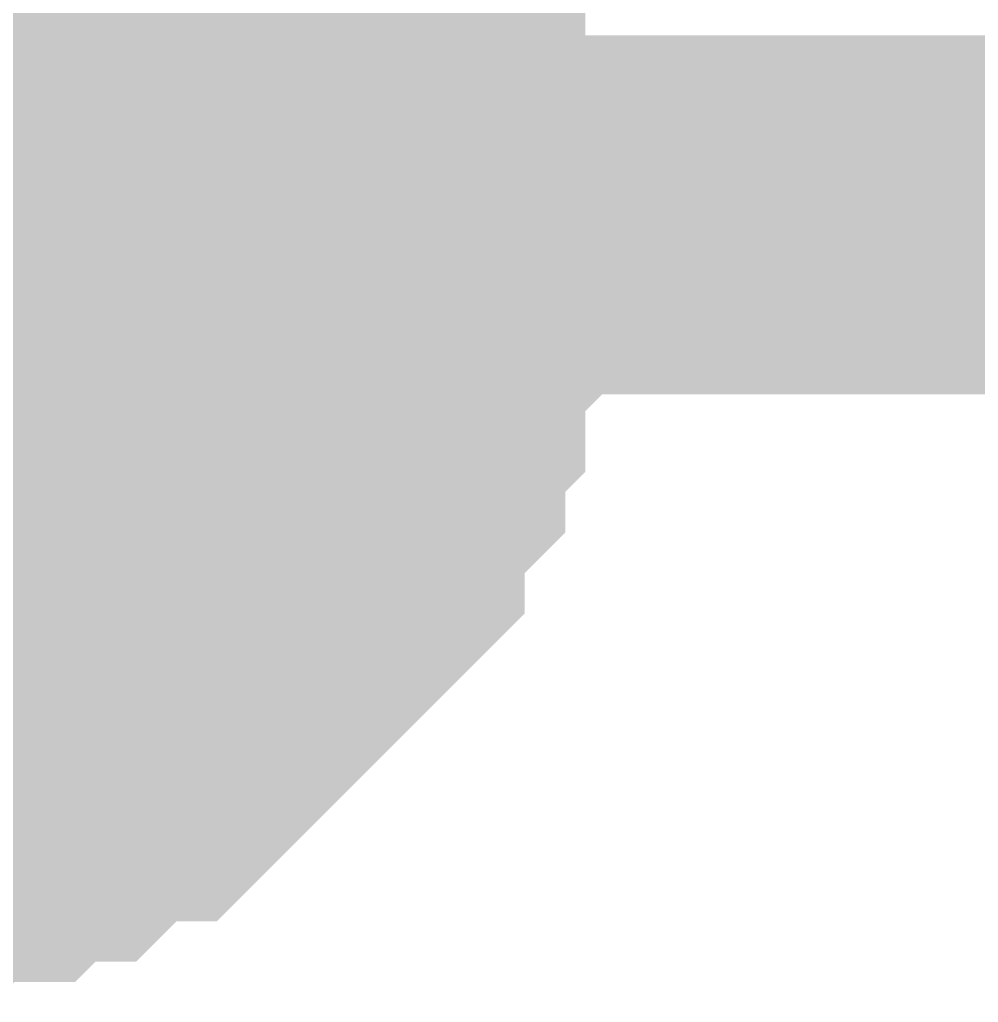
# Model space of a CAD drawing. Header units: inches. Extents: x 0 to 9.5, y -0.01 to 7.51.
# Drawn here: x 3.00731 to 3.03881, y 6.47404 to 6.50633 of the extents above; entities that cross this region are included whole.
import ezdxf

# ---------------------------------------------------------------- set-up
doc = ezdxf.new("R2010")
doc.units = ezdxf.units.IN
doc.header["$MEASUREMENT"] = 0
doc.layers.add('Sheet', color=255, linetype='Continuous')

msp = doc.modelspace()

# ---------------------------------------------------------------- linework, layer by layer
at = {"layer": 'Sheet'}
msp.add_lwpolyline([(2.99, 6.5, 0.02, 0.02, 1), (3.01, 6.5, 0.02, 0.02, 1)], format="xyseb", close=True, dxfattribs=at)
for points in [[(3.01601, 6.512562, 0.0118, 0.0118, 0), (3.016676, 6.511896, 0.0118, 0.0118, 0), (3.017342, 6.51123, 0.0118, 0.0118, 0), (3.018007, 6.509899, 0.0118, 0.0118, 0), (3.018007, 6.509233, 0.0118, 0.0118, 0), (3.018673, 6.508567, 0.0118, 0.0118, 0), (3.019339, 6.507235, 0.0118, 0.0118, 0), (3.019339, 6.50657, 0.0118, 0.0118, 0), (3.020004, 6.505904, 0.0118, 0.0118, 0), (3.020004, 6.504572, 0.0118, 0.0118, 0), (3.020004, 6.503906, 0.0118, 0.0118, 0), (3.02067, 6.502575, 0.0118, 0.0118, 0), (3.02067, 6.501909, 0.0118, 0.0118, 0), (3.02067, 6.500577, 0.0118, 0.0118, 0), (3.02067, 6.499911, 0.0118, 0.0118, 0)], [(3.01601, 6.512562, 0.0118, 0.0118, 0), (3.016676, 6.511896, 0.0118, 0.0118, 0), (3.017342, 6.51123, 0.0118, 0.0118, 0), (3.018007, 6.509899, 0.0118, 0.0118, 0), (3.018007, 6.509233, 0.0118, 0.0118, 0), (3.018673, 6.508567, 0.0118, 0.0118, 0), (3.019339, 6.507235, 0.0118, 0.0118, 0), (3.019339, 6.50657, 0.0118, 0.0118, 0), (3.020004, 6.505904, 0.0118, 0.0118, 0), (3.020004, 6.504572, 0.0118, 0.0118, 0), (3.020004, 6.503906, 0.0118, 0.0118, 0), (3.02067, 6.502575, 0.0118, 0.0118, 0), (3.02067, 6.501909, 0.0118, 0.0118, 0), (3.02067, 6.500577, 0.0118, 0.0118, 0), (3.02067, 6.499911, 0.0118, 0.0118, 0)], [(3.01601, 6.512562, 0.0118, 0.0118, 0), (3.016676, 6.511896, 0.0118, 0.0118, 0), (3.017342, 6.51123, 0.0118, 0.0118, 0), (3.018007, 6.509899, 0.0118, 0.0118, 0), (3.018007, 6.509233, 0.0118, 0.0118, 0), (3.018673, 6.508567, 0.0118, 0.0118, 0), (3.019339, 6.507235, 0.0118, 0.0118, 0), (3.019339, 6.50657, 0.0118, 0.0118, 0), (3.020004, 6.505904, 0.0118, 0.0118, 0), (3.020004, 6.504572, 0.0118, 0.0118, 0), (3.020004, 6.503906, 0.0118, 0.0118, 0), (3.02067, 6.502575, 0.0118, 0.0118, 0), (3.02067, 6.501909, 0.0118, 0.0118, 0), (3.02067, 6.500577, 0.0118, 0.0118, 0), (3.02067, 6.499911, 0.0118, 0.0118, 0)], [(3.01601, 6.512562, 0.0118, 0.0118, 0), (3.016676, 6.511896, 0.0118, 0.0118, 0), (3.017342, 6.51123, 0.0118, 0.0118, 0), (3.018007, 6.509899, 0.0118, 0.0118, 0), (3.018007, 6.509233, 0.0118, 0.0118, 0), (3.018673, 6.508567, 0.0118, 0.0118, 0), (3.019339, 6.507235, 0.0118, 0.0118, 0), (3.019339, 6.50657, 0.0118, 0.0118, 0), (3.020004, 6.505904, 0.0118, 0.0118, 0), (3.020004, 6.504572, 0.0118, 0.0118, 0), (3.020004, 6.503906, 0.0118, 0.0118, 0), (3.02067, 6.502575, 0.0118, 0.0118, 0), (3.02067, 6.501909, 0.0118, 0.0118, 0), (3.02067, 6.500577, 0.0118, 0.0118, 0), (3.02067, 6.499911, 0.0118, 0.0118, 0)], [(3.01601, 6.512562, 0.0118, 0.0118, 0), (3.016676, 6.511896, 0.0118, 0.0118, 0), (3.017342, 6.51123, 0.0118, 0.0118, 0), (3.018007, 6.509899, 0.0118, 0.0118, 0), (3.018007, 6.509233, 0.0118, 0.0118, 0), (3.018673, 6.508567, 0.0118, 0.0118, 0), (3.019339, 6.507235, 0.0118, 0.0118, 0), (3.019339, 6.50657, 0.0118, 0.0118, 0), (3.020004, 6.505904, 0.0118, 0.0118, 0), (3.020004, 6.504572, 0.0118, 0.0118, 0), (3.020004, 6.503906, 0.0118, 0.0118, 0), (3.02067, 6.502575, 0.0118, 0.0118, 0), (3.02067, 6.501909, 0.0118, 0.0118, 0), (3.02067, 6.500577, 0.0118, 0.0118, 0), (3.02067, 6.499911, 0.0118, 0.0118, 0)], [(3.01601, 6.512562, 0.0118, 0.0118, 0), (3.016676, 6.511896, 0.0118, 0.0118, 0), (3.017342, 6.51123, 0.0118, 0.0118, 0), (3.018007, 6.509899, 0.0118, 0.0118, 0), (3.018007, 6.509233, 0.0118, 0.0118, 0), (3.018673, 6.508567, 0.0118, 0.0118, 0), (3.019339, 6.507235, 0.0118, 0.0118, 0), (3.019339, 6.50657, 0.0118, 0.0118, 0), (3.020004, 6.505904, 0.0118, 0.0118, 0), (3.020004, 6.504572, 0.0118, 0.0118, 0), (3.020004, 6.503906, 0.0118, 0.0118, 0), (3.02067, 6.502575, 0.0118, 0.0118, 0), (3.02067, 6.501909, 0.0118, 0.0118, 0), (3.02067, 6.500577, 0.0118, 0.0118, 0), (3.02067, 6.499911, 0.0118, 0.0118, 0)], [(3.018673, 6.508567, 0.0039, 0.0039, 0), (3.019339, 6.507235, 0.0039, 0.0039, 0), (3.019339, 6.50657, 0.0039, 0.0039, 0), (3.020004, 6.505904, 0.0039, 0.0039, 0), (3.020004, 6.504572, 0.0039, 0.0039, 0), (3.020004, 6.503906, 0.0039, 0.0039, 0), (3.02067, 6.502575, 0.0039, 0.0039, 0), (3.02067, 6.501909, 0.0039, 0.0039, 0), (3.02067, 6.500577, 0.0039, 0.0039, 0), (3.02067, 6.499911, 0.0039, 0.0039, 0)], [(3.018673, 6.508567, 0.0039, 0.0039, 0), (3.019339, 6.507235, 0.0039, 0.0039, 0), (3.019339, 6.50657, 0.0039, 0.0039, 0), (3.020004, 6.505904, 0.0039, 0.0039, 0), (3.020004, 6.504572, 0.0039, 0.0039, 0), (3.020004, 6.503906, 0.0039, 0.0039, 0), (3.02067, 6.502575, 0.0039, 0.0039, 0), (3.02067, 6.501909, 0.0039, 0.0039, 0), (3.02067, 6.500577, 0.0039, 0.0039, 0), (3.02067, 6.499911, 0.0039, 0.0039, 0)], [(3.018673, 6.508567, 0.0039, 0.0039, 0), (3.019339, 6.507235, 0.0039, 0.0039, 0), (3.019339, 6.50657, 0.0039, 0.0039, 0), (3.020004, 6.505904, 0.0039, 0.0039, 0), (3.020004, 6.504572, 0.0039, 0.0039, 0), (3.020004, 6.503906, 0.0039, 0.0039, 0), (3.02067, 6.502575, 0.0039, 0.0039, 0), (3.02067, 6.501909, 0.0039, 0.0039, 0), (3.02067, 6.500577, 0.0039, 0.0039, 0), (3.02067, 6.499911, 0.0039, 0.0039, 0)], [(3.018673, 6.508567, 0.0039, 0.0039, 0), (3.019339, 6.507235, 0.0039, 0.0039, 0), (3.019339, 6.50657, 0.0039, 0.0039, 0), (3.020004, 6.505904, 0.0039, 0.0039, 0), (3.020004, 6.504572, 0.0039, 0.0039, 0), (3.020004, 6.503906, 0.0039, 0.0039, 0), (3.02067, 6.502575, 0.0039, 0.0039, 0), (3.02067, 6.501909, 0.0039, 0.0039, 0), (3.02067, 6.500577, 0.0039, 0.0039, 0), (3.02067, 6.499911, 0.0039, 0.0039, 0)], [(3.018673, 6.508567, 0.0039, 0.0039, 0), (3.019339, 6.507235, 0.0039, 0.0039, 0), (3.019339, 6.50657, 0.0039, 0.0039, 0), (3.020004, 6.505904, 0.0039, 0.0039, 0), (3.020004, 6.504572, 0.0039, 0.0039, 0), (3.020004, 6.503906, 0.0039, 0.0039, 0), (3.02067, 6.502575, 0.0039, 0.0039, 0), (3.02067, 6.501909, 0.0039, 0.0039, 0), (3.02067, 6.500577, 0.0039, 0.0039, 0), (3.02067, 6.499911, 0.0039, 0.0039, 0)], [(3.018673, 6.508567, 0.0039, 0.0039, 0), (3.019339, 6.507235, 0.0039, 0.0039, 0), (3.019339, 6.50657, 0.0039, 0.0039, 0), (3.020004, 6.505904, 0.0039, 0.0039, 0), (3.020004, 6.504572, 0.0039, 0.0039, 0), (3.020004, 6.503906, 0.0039, 0.0039, 0), (3.02067, 6.502575, 0.0039, 0.0039, 0), (3.02067, 6.501909, 0.0039, 0.0039, 0), (3.02067, 6.500577, 0.0039, 0.0039, 0), (3.02067, 6.499911, 0.0039, 0.0039, 0)], [(3.02067, 6.499911, 0.0118, 0.0118, 0), (3.02067, 6.49858, 0.0118, 0.0118, 0), (3.02067, 6.497914, 0.0118, 0.0118, 0), (3.02067, 6.496582, 0.0118, 0.0118, 0), (3.020004, 6.495916, 0.0118, 0.0118, 0), (3.020004, 6.494585, 0.0118, 0.0118, 0), (3.020004, 6.493919, 0.0118, 0.0118, 0), (3.019339, 6.493253, 0.0118, 0.0118, 0), (3.019339, 6.491921, 0.0118, 0.0118, 0), (3.018673, 6.491255, 0.0118, 0.0118, 0), (3.018007, 6.490589, 0.0118, 0.0118, 0), (3.018007, 6.489258, 0.0118, 0.0118, 0), (3.017342, 6.488592, 0.0118, 0.0118, 0), (3.016676, 6.487926, 0.0118, 0.0118, 0), (3.01601, 6.48726, 0.0118, 0.0118, 0), (3.015345, 6.486594, 0.0118, 0.0118, 0), (3.014679, 6.485929, 0.0118, 0.0118, 0), (3.014013, 6.485263, 0.0118, 0.0118, 0), (3.013348, 6.484597, 0.0118, 0.0118, 0), (3.012682, 6.483931, 0.0118, 0.0118, 0), (3.012017, 6.483265, 0.0118, 0.0118, 0), (3.011351, 6.482599, 0.0118, 0.0118, 0), (3.01002, 6.482599, 0.0118, 0.0118, 0), (3.009354, 6.481934, 0.0118, 0.0118, 0), (3.008688, 6.481268, 0.0118, 0.0118, 0), (3.007357, 6.481268, 0.0118, 0.0118, 0), (3.006691, 6.480602, 0.0118, 0.0118, 0), (3.006026, 6.480602, 0.0118, 0.0118, 0), (3.004695, 6.480602, 0.0118, 0.0118, 0), (3.004029, 6.479936, 0.0118, 0.0118, 0), (3.002698, 6.479936, 0.0118, 0.0118, 0), (3.002032, 6.479936, 0.0118, 0.0118, 0), (3.000701, 6.479936, 0.0118, 0.0118, 0)], [(3.000701, 6.499911, 0.0118, 0.0118, 0), (3.800799, 6.499911, 0.0118, 0.0118, 0)], [(3.02067, 6.499911, 0.0118, 0.0118, 0), (3.02067, 6.49858, 0.0118, 0.0118, 0), (3.02067, 6.497914, 0.0118, 0.0118, 0), (3.02067, 6.496582, 0.0118, 0.0118, 0), (3.020004, 6.495916, 0.0118, 0.0118, 0), (3.020004, 6.494585, 0.0118, 0.0118, 0), (3.020004, 6.493919, 0.0118, 0.0118, 0), (3.019339, 6.493253, 0.0118, 0.0118, 0), (3.019339, 6.491921, 0.0118, 0.0118, 0), (3.018673, 6.491255, 0.0118, 0.0118, 0), (3.018007, 6.490589, 0.0118, 0.0118, 0), (3.018007, 6.489258, 0.0118, 0.0118, 0), (3.017342, 6.488592, 0.0118, 0.0118, 0), (3.016676, 6.487926, 0.0118, 0.0118, 0), (3.01601, 6.48726, 0.0118, 0.0118, 0), (3.015345, 6.486594, 0.0118, 0.0118, 0), (3.014679, 6.485929, 0.0118, 0.0118, 0), (3.014013, 6.485263, 0.0118, 0.0118, 0), (3.013348, 6.484597, 0.0118, 0.0118, 0), (3.012682, 6.483931, 0.0118, 0.0118, 0), (3.012017, 6.483265, 0.0118, 0.0118, 0), (3.011351, 6.482599, 0.0118, 0.0118, 0), (3.01002, 6.482599, 0.0118, 0.0118, 0), (3.009354, 6.481934, 0.0118, 0.0118, 0), (3.008688, 6.481268, 0.0118, 0.0118, 0), (3.007357, 6.481268, 0.0118, 0.0118, 0), (3.006691, 6.480602, 0.0118, 0.0118, 0), (3.006026, 6.480602, 0.0118, 0.0118, 0), (3.004695, 6.480602, 0.0118, 0.0118, 0), (3.004029, 6.479936, 0.0118, 0.0118, 0), (3.002698, 6.479936, 0.0118, 0.0118, 0), (3.002032, 6.479936, 0.0118, 0.0118, 0), (3.000701, 6.479936, 0.0118, 0.0118, 0)], [(3.02067, 6.499911, 0.0118, 0.0118, 0), (3.02067, 6.49858, 0.0118, 0.0118, 0), (3.02067, 6.497914, 0.0118, 0.0118, 0), (3.02067, 6.496582, 0.0118, 0.0118, 0), (3.020004, 6.495916, 0.0118, 0.0118, 0), (3.020004, 6.494585, 0.0118, 0.0118, 0), (3.020004, 6.493919, 0.0118, 0.0118, 0), (3.019339, 6.493253, 0.0118, 0.0118, 0), (3.019339, 6.491921, 0.0118, 0.0118, 0), (3.018673, 6.491255, 0.0118, 0.0118, 0), (3.018007, 6.490589, 0.0118, 0.0118, 0), (3.018007, 6.489258, 0.0118, 0.0118, 0), (3.017342, 6.488592, 0.0118, 0.0118, 0), (3.016676, 6.487926, 0.0118, 0.0118, 0), (3.01601, 6.48726, 0.0118, 0.0118, 0), (3.015345, 6.486594, 0.0118, 0.0118, 0), (3.014679, 6.485929, 0.0118, 0.0118, 0), (3.014013, 6.485263, 0.0118, 0.0118, 0), (3.013348, 6.484597, 0.0118, 0.0118, 0), (3.012682, 6.483931, 0.0118, 0.0118, 0), (3.012017, 6.483265, 0.0118, 0.0118, 0), (3.011351, 6.482599, 0.0118, 0.0118, 0), (3.01002, 6.482599, 0.0118, 0.0118, 0), (3.009354, 6.481934, 0.0118, 0.0118, 0), (3.008688, 6.481268, 0.0118, 0.0118, 0), (3.007357, 6.481268, 0.0118, 0.0118, 0), (3.006691, 6.480602, 0.0118, 0.0118, 0), (3.006026, 6.480602, 0.0118, 0.0118, 0), (3.004695, 6.480602, 0.0118, 0.0118, 0), (3.004029, 6.479936, 0.0118, 0.0118, 0), (3.002698, 6.479936, 0.0118, 0.0118, 0), (3.002032, 6.479936, 0.0118, 0.0118, 0), (3.000701, 6.479936, 0.0118, 0.0118, 0)], [(3.02067, 6.499911, 0.0118, 0.0118, 0), (3.02067, 6.49858, 0.0118, 0.0118, 0), (3.02067, 6.497914, 0.0118, 0.0118, 0), (3.02067, 6.496582, 0.0118, 0.0118, 0), (3.020004, 6.495916, 0.0118, 0.0118, 0), (3.020004, 6.494585, 0.0118, 0.0118, 0), (3.020004, 6.493919, 0.0118, 0.0118, 0), (3.019339, 6.493253, 0.0118, 0.0118, 0), (3.019339, 6.491921, 0.0118, 0.0118, 0), (3.018673, 6.491255, 0.0118, 0.0118, 0), (3.018007, 6.490589, 0.0118, 0.0118, 0), (3.018007, 6.489258, 0.0118, 0.0118, 0), (3.017342, 6.488592, 0.0118, 0.0118, 0), (3.016676, 6.487926, 0.0118, 0.0118, 0), (3.01601, 6.48726, 0.0118, 0.0118, 0), (3.015345, 6.486594, 0.0118, 0.0118, 0), (3.014679, 6.485929, 0.0118, 0.0118, 0), (3.014013, 6.485263, 0.0118, 0.0118, 0), (3.013348, 6.484597, 0.0118, 0.0118, 0), (3.012682, 6.483931, 0.0118, 0.0118, 0), (3.012017, 6.483265, 0.0118, 0.0118, 0), (3.011351, 6.482599, 0.0118, 0.0118, 0), (3.01002, 6.482599, 0.0118, 0.0118, 0), (3.009354, 6.481934, 0.0118, 0.0118, 0), (3.008688, 6.481268, 0.0118, 0.0118, 0), (3.007357, 6.481268, 0.0118, 0.0118, 0), (3.006691, 6.480602, 0.0118, 0.0118, 0), (3.006026, 6.480602, 0.0118, 0.0118, 0), (3.004695, 6.480602, 0.0118, 0.0118, 0), (3.004029, 6.479936, 0.0118, 0.0118, 0), (3.002698, 6.479936, 0.0118, 0.0118, 0), (3.002032, 6.479936, 0.0118, 0.0118, 0), (3.000701, 6.479936, 0.0118, 0.0118, 0)], [(3.02067, 6.499911, 0.0118, 0.0118, 0), (3.02067, 6.49858, 0.0118, 0.0118, 0), (3.02067, 6.497914, 0.0118, 0.0118, 0), (3.02067, 6.496582, 0.0118, 0.0118, 0), (3.020004, 6.495916, 0.0118, 0.0118, 0), (3.020004, 6.494585, 0.0118, 0.0118, 0), (3.020004, 6.493919, 0.0118, 0.0118, 0), (3.019339, 6.493253, 0.0118, 0.0118, 0), (3.019339, 6.491921, 0.0118, 0.0118, 0), (3.018673, 6.491255, 0.0118, 0.0118, 0), (3.018007, 6.490589, 0.0118, 0.0118, 0), (3.018007, 6.489258, 0.0118, 0.0118, 0), (3.017342, 6.488592, 0.0118, 0.0118, 0), (3.016676, 6.487926, 0.0118, 0.0118, 0), (3.01601, 6.48726, 0.0118, 0.0118, 0), (3.015345, 6.486594, 0.0118, 0.0118, 0), (3.014679, 6.485929, 0.0118, 0.0118, 0), (3.014013, 6.485263, 0.0118, 0.0118, 0), (3.013348, 6.484597, 0.0118, 0.0118, 0), (3.012682, 6.483931, 0.0118, 0.0118, 0), (3.012017, 6.483265, 0.0118, 0.0118, 0), (3.011351, 6.482599, 0.0118, 0.0118, 0), (3.01002, 6.482599, 0.0118, 0.0118, 0), (3.009354, 6.481934, 0.0118, 0.0118, 0), (3.008688, 6.481268, 0.0118, 0.0118, 0), (3.007357, 6.481268, 0.0118, 0.0118, 0), (3.006691, 6.480602, 0.0118, 0.0118, 0), (3.006026, 6.480602, 0.0118, 0.0118, 0), (3.004695, 6.480602, 0.0118, 0.0118, 0), (3.004029, 6.479936, 0.0118, 0.0118, 0), (3.002698, 6.479936, 0.0118, 0.0118, 0), (3.002032, 6.479936, 0.0118, 0.0118, 0), (3.000701, 6.479936, 0.0118, 0.0118, 0)], [(3.02067, 6.499911, 0.0118, 0.0118, 0), (3.02067, 6.49858, 0.0118, 0.0118, 0), (3.02067, 6.497914, 0.0118, 0.0118, 0), (3.02067, 6.496582, 0.0118, 0.0118, 0), (3.020004, 6.495916, 0.0118, 0.0118, 0), (3.020004, 6.494585, 0.0118, 0.0118, 0), (3.020004, 6.493919, 0.0118, 0.0118, 0), (3.019339, 6.493253, 0.0118, 0.0118, 0), (3.019339, 6.491921, 0.0118, 0.0118, 0), (3.018673, 6.491255, 0.0118, 0.0118, 0), (3.018007, 6.490589, 0.0118, 0.0118, 0), (3.018007, 6.489258, 0.0118, 0.0118, 0), (3.017342, 6.488592, 0.0118, 0.0118, 0), (3.016676, 6.487926, 0.0118, 0.0118, 0), (3.01601, 6.48726, 0.0118, 0.0118, 0), (3.015345, 6.486594, 0.0118, 0.0118, 0), (3.014679, 6.485929, 0.0118, 0.0118, 0), (3.014013, 6.485263, 0.0118, 0.0118, 0), (3.013348, 6.484597, 0.0118, 0.0118, 0), (3.012682, 6.483931, 0.0118, 0.0118, 0), (3.012017, 6.483265, 0.0118, 0.0118, 0), (3.011351, 6.482599, 0.0118, 0.0118, 0), (3.01002, 6.482599, 0.0118, 0.0118, 0), (3.009354, 6.481934, 0.0118, 0.0118, 0), (3.008688, 6.481268, 0.0118, 0.0118, 0), (3.007357, 6.481268, 0.0118, 0.0118, 0), (3.006691, 6.480602, 0.0118, 0.0118, 0), (3.006026, 6.480602, 0.0118, 0.0118, 0), (3.004695, 6.480602, 0.0118, 0.0118, 0), (3.004029, 6.479936, 0.0118, 0.0118, 0), (3.002698, 6.479936, 0.0118, 0.0118, 0), (3.002032, 6.479936, 0.0118, 0.0118, 0), (3.000701, 6.479936, 0.0118, 0.0118, 0)], [(3.02067, 6.499911, 0.0118, 0.0118, 0), (3.02067, 6.499911, 0.0118, 0.0118, 0), (3.02067, 6.499911, 0.0118, 0.0118, 0), (3.02067, 6.499911, 0.0118, 0.0118, 0), (3.02067, 6.499911, 0.0118, 0.0118, 0), (3.02067, 6.499911, 0.0118, 0.0118, 0), (3.02067, 6.499911, 0.0118, 0.0118, 0), (3.02067, 6.499911, 0.0118, 0.0118, 0), (3.02067, 6.499911, 0.0118, 0.0118, 0), (3.02067, 6.499911, 0.0118, 0.0118, 0), (3.02067, 6.499911, 0.0118, 0.0118, 0), (3.02067, 6.499911, 0.0118, 0.0118, 0), (3.02067, 6.499911, 0.0118, 0.0118, 0), (3.02067, 6.499911, 0.0118, 0.0118, 0), (3.02067, 6.499911, 0.0118, 0.0118, 0), (3.02067, 6.499911, 0.0118, 0.0118, 0), (3.02067, 6.499911, 0.0118, 0.0118, 0), (3.02067, 6.499911, 0.0118, 0.0118, 0), (3.02067, 6.499911, 0.0118, 0.0118, 0), (3.02067, 6.499911, 0.0118, 0.0118, 0), (3.02067, 6.499911, 0.0118, 0.0118, 0), (3.02067, 6.499911, 0.0118, 0.0118, 0), (3.02067, 6.499911, 0.0118, 0.0118, 0), (3.02067, 6.499911, 0.0118, 0.0118, 0), (3.02067, 6.499911, 0.0118, 0.0118, 0), (3.02067, 6.499911, 0.0118, 0.0118, 0), (3.02067, 6.499911, 0.0118, 0.0118, 0), (3.02067, 6.499911, 0.0118, 0.0118, 0), (3.02067, 6.499911, 0.0118, 0.0118, 0), (3.02067, 6.499911, 0.0118, 0.0118, 0), (3.02067, 6.499911, 0.0118, 0.0118, 0), (3.02067, 6.499911, 0.0118, 0.0118, 0), (3.02067, 6.499911, 0.0118, 0.0118, 0)], [(3.02067, 6.499911, 0.0118, 0.0118, 0), (3.02067, 6.499911, 0.0118, 0.0118, 0)], [(3.02067, 6.499911, 0.0118, 0.0118, 0), (3.02067, 6.499911, 0.0118, 0.0118, 0), (3.02067, 6.499911, 0.0118, 0.0118, 0), (3.02067, 6.499911, 0.0118, 0.0118, 0), (3.02067, 6.499911, 0.0118, 0.0118, 0), (3.02067, 6.499911, 0.0118, 0.0118, 0), (3.02067, 6.499911, 0.0118, 0.0118, 0), (3.02067, 6.499911, 0.0118, 0.0118, 0), (3.02067, 6.499911, 0.0118, 0.0118, 0), (3.02067, 6.499911, 0.0118, 0.0118, 0), (3.02067, 6.499911, 0.0118, 0.0118, 0), (3.02067, 6.499911, 0.0118, 0.0118, 0), (3.02067, 6.499911, 0.0118, 0.0118, 0), (3.02067, 6.499911, 0.0118, 0.0118, 0), (3.02067, 6.499911, 0.0118, 0.0118, 0), (3.02067, 6.499911, 0.0118, 0.0118, 0), (3.02067, 6.499911, 0.0118, 0.0118, 0), (3.02067, 6.499911, 0.0118, 0.0118, 0), (3.02067, 6.499911, 0.0118, 0.0118, 0), (3.02067, 6.499911, 0.0118, 0.0118, 0), (3.02067, 6.499911, 0.0118, 0.0118, 0), (3.02067, 6.499911, 0.0118, 0.0118, 0), (3.02067, 6.499911, 0.0118, 0.0118, 0), (3.02067, 6.499911, 0.0118, 0.0118, 0), (3.02067, 6.499911, 0.0118, 0.0118, 0), (3.02067, 6.499911, 0.0118, 0.0118, 0), (3.02067, 6.499911, 0.0118, 0.0118, 0), (3.02067, 6.499911, 0.0118, 0.0118, 0), (3.02067, 6.499911, 0.0118, 0.0118, 0), (3.02067, 6.499911, 0.0118, 0.0118, 0), (3.02067, 6.499911, 0.0118, 0.0118, 0), (3.02067, 6.499911, 0.0118, 0.0118, 0), (3.02067, 6.499911, 0.0118, 0.0118, 0)], [(3.02067, 6.499911, 0.0118, 0.0118, 0), (3.02067, 6.499911, 0.0118, 0.0118, 0)], [(3.02067, 6.499911, 0.0118, 0.0118, 0), (3.02067, 6.499911, 0.0118, 0.0118, 0), (3.02067, 6.499911, 0.0118, 0.0118, 0), (3.02067, 6.499911, 0.0118, 0.0118, 0), (3.02067, 6.499911, 0.0118, 0.0118, 0), (3.02067, 6.499911, 0.0118, 0.0118, 0), (3.02067, 6.499911, 0.0118, 0.0118, 0), (3.02067, 6.499911, 0.0118, 0.0118, 0), (3.02067, 6.499911, 0.0118, 0.0118, 0), (3.02067, 6.499911, 0.0118, 0.0118, 0), (3.02067, 6.499911, 0.0118, 0.0118, 0), (3.02067, 6.499911, 0.0118, 0.0118, 0), (3.02067, 6.499911, 0.0118, 0.0118, 0), (3.02067, 6.499911, 0.0118, 0.0118, 0), (3.02067, 6.499911, 0.0118, 0.0118, 0), (3.02067, 6.499911, 0.0118, 0.0118, 0), (3.02067, 6.499911, 0.0118, 0.0118, 0), (3.02067, 6.499911, 0.0118, 0.0118, 0), (3.02067, 6.499911, 0.0118, 0.0118, 0), (3.02067, 6.499911, 0.0118, 0.0118, 0), (3.02067, 6.499911, 0.0118, 0.0118, 0), (3.02067, 6.499911, 0.0118, 0.0118, 0), (3.02067, 6.499911, 0.0118, 0.0118, 0), (3.02067, 6.499911, 0.0118, 0.0118, 0), (3.02067, 6.499911, 0.0118, 0.0118, 0), (3.02067, 6.499911, 0.0118, 0.0118, 0), (3.02067, 6.499911, 0.0118, 0.0118, 0), (3.02067, 6.499911, 0.0118, 0.0118, 0), (3.02067, 6.499911, 0.0118, 0.0118, 0), (3.02067, 6.499911, 0.0118, 0.0118, 0), (3.02067, 6.499911, 0.0118, 0.0118, 0), (3.02067, 6.499911, 0.0118, 0.0118, 0), (3.02067, 6.499911, 0.0118, 0.0118, 0)], [(3.02067, 6.499911, 0.0118, 0.0118, 0), (3.02067, 6.499911, 0.0118, 0.0118, 0)], [(3.02067, 6.499911, 0.0118, 0.0118, 0), (3.02067, 6.499911, 0.0118, 0.0118, 0), (3.02067, 6.499911, 0.0118, 0.0118, 0), (3.02067, 6.499911, 0.0118, 0.0118, 0), (3.02067, 6.499911, 0.0118, 0.0118, 0), (3.02067, 6.499911, 0.0118, 0.0118, 0), (3.02067, 6.499911, 0.0118, 0.0118, 0), (3.02067, 6.499911, 0.0118, 0.0118, 0), (3.02067, 6.499911, 0.0118, 0.0118, 0), (3.02067, 6.499911, 0.0118, 0.0118, 0), (3.02067, 6.499911, 0.0118, 0.0118, 0), (3.02067, 6.499911, 0.0118, 0.0118, 0), (3.02067, 6.499911, 0.0118, 0.0118, 0), (3.02067, 6.499911, 0.0118, 0.0118, 0), (3.02067, 6.499911, 0.0118, 0.0118, 0), (3.02067, 6.499911, 0.0118, 0.0118, 0), (3.02067, 6.499911, 0.0118, 0.0118, 0), (3.02067, 6.499911, 0.0118, 0.0118, 0), (3.02067, 6.499911, 0.0118, 0.0118, 0), (3.02067, 6.499911, 0.0118, 0.0118, 0), (3.02067, 6.499911, 0.0118, 0.0118, 0), (3.02067, 6.499911, 0.0118, 0.0118, 0), (3.02067, 6.499911, 0.0118, 0.0118, 0), (3.02067, 6.499911, 0.0118, 0.0118, 0), (3.02067, 6.499911, 0.0118, 0.0118, 0), (3.02067, 6.499911, 0.0118, 0.0118, 0), (3.02067, 6.499911, 0.0118, 0.0118, 0), (3.02067, 6.499911, 0.0118, 0.0118, 0), (3.02067, 6.499911, 0.0118, 0.0118, 0), (3.02067, 6.499911, 0.0118, 0.0118, 0), (3.02067, 6.499911, 0.0118, 0.0118, 0), (3.02067, 6.499911, 0.0118, 0.0118, 0), (3.02067, 6.499911, 0.0118, 0.0118, 0)], [(3.02067, 6.499911, 0.0118, 0.0118, 0), (3.02067, 6.499911, 0.0118, 0.0118, 0)], [(3.02067, 6.499911, 0.0118, 0.0118, 0), (3.02067, 6.499911, 0.0118, 0.0118, 0), (3.02067, 6.499911, 0.0118, 0.0118, 0), (3.02067, 6.499911, 0.0118, 0.0118, 0), (3.02067, 6.499911, 0.0118, 0.0118, 0), (3.02067, 6.499911, 0.0118, 0.0118, 0), (3.02067, 6.499911, 0.0118, 0.0118, 0), (3.02067, 6.499911, 0.0118, 0.0118, 0), (3.02067, 6.499911, 0.0118, 0.0118, 0), (3.02067, 6.499911, 0.0118, 0.0118, 0), (3.02067, 6.499911, 0.0118, 0.0118, 0), (3.02067, 6.499911, 0.0118, 0.0118, 0), (3.02067, 6.499911, 0.0118, 0.0118, 0), (3.02067, 6.499911, 0.0118, 0.0118, 0), (3.02067, 6.499911, 0.0118, 0.0118, 0), (3.02067, 6.499911, 0.0118, 0.0118, 0), (3.02067, 6.499911, 0.0118, 0.0118, 0), (3.02067, 6.499911, 0.0118, 0.0118, 0), (3.02067, 6.499911, 0.0118, 0.0118, 0), (3.02067, 6.499911, 0.0118, 0.0118, 0), (3.02067, 6.499911, 0.0118, 0.0118, 0), (3.02067, 6.499911, 0.0118, 0.0118, 0), (3.02067, 6.499911, 0.0118, 0.0118, 0), (3.02067, 6.499911, 0.0118, 0.0118, 0), (3.02067, 6.499911, 0.0118, 0.0118, 0), (3.02067, 6.499911, 0.0118, 0.0118, 0), (3.02067, 6.499911, 0.0118, 0.0118, 0), (3.02067, 6.499911, 0.0118, 0.0118, 0), (3.02067, 6.499911, 0.0118, 0.0118, 0), (3.02067, 6.499911, 0.0118, 0.0118, 0), (3.02067, 6.499911, 0.0118, 0.0118, 0), (3.02067, 6.499911, 0.0118, 0.0118, 0), (3.02067, 6.499911, 0.0118, 0.0118, 0)], [(3.02067, 6.499911, 0.0118, 0.0118, 0), (3.02067, 6.499911, 0.0118, 0.0118, 0)], [(3.02067, 6.499911, 0.0118, 0.0118, 0), (3.02067, 6.499911, 0.0118, 0.0118, 0), (3.02067, 6.499911, 0.0118, 0.0118, 0), (3.02067, 6.499911, 0.0118, 0.0118, 0), (3.02067, 6.499911, 0.0118, 0.0118, 0), (3.02067, 6.499911, 0.0118, 0.0118, 0), (3.02067, 6.499911, 0.0118, 0.0118, 0), (3.02067, 6.499911, 0.0118, 0.0118, 0), (3.02067, 6.499911, 0.0118, 0.0118, 0), (3.02067, 6.499911, 0.0118, 0.0118, 0), (3.02067, 6.499911, 0.0118, 0.0118, 0), (3.02067, 6.499911, 0.0118, 0.0118, 0), (3.02067, 6.499911, 0.0118, 0.0118, 0), (3.02067, 6.499911, 0.0118, 0.0118, 0), (3.02067, 6.499911, 0.0118, 0.0118, 0), (3.02067, 6.499911, 0.0118, 0.0118, 0), (3.02067, 6.499911, 0.0118, 0.0118, 0), (3.02067, 6.499911, 0.0118, 0.0118, 0), (3.02067, 6.499911, 0.0118, 0.0118, 0), (3.02067, 6.499911, 0.0118, 0.0118, 0), (3.02067, 6.499911, 0.0118, 0.0118, 0), (3.02067, 6.499911, 0.0118, 0.0118, 0), (3.02067, 6.499911, 0.0118, 0.0118, 0), (3.02067, 6.499911, 0.0118, 0.0118, 0), (3.02067, 6.499911, 0.0118, 0.0118, 0), (3.02067, 6.499911, 0.0118, 0.0118, 0), (3.02067, 6.499911, 0.0118, 0.0118, 0), (3.02067, 6.499911, 0.0118, 0.0118, 0), (3.02067, 6.499911, 0.0118, 0.0118, 0), (3.02067, 6.499911, 0.0118, 0.0118, 0), (3.02067, 6.499911, 0.0118, 0.0118, 0), (3.02067, 6.499911, 0.0118, 0.0118, 0), (3.02067, 6.499911, 0.0118, 0.0118, 0)], [(3.02067, 6.499911, 0.0118, 0.0118, 0), (3.02067, 6.499911, 0.0118, 0.0118, 0)], [(3.02067, 6.499911, 0.0039, 0.0039, 0), (3.02067, 6.49858, 0.0039, 0.0039, 0), (3.02067, 6.497914, 0.0039, 0.0039, 0), (3.02067, 6.496582, 0.0039, 0.0039, 0), (3.020004, 6.495916, 0.0039, 0.0039, 0), (3.020004, 6.494585, 0.0039, 0.0039, 0), (3.020004, 6.493919, 0.0039, 0.0039, 0), (3.019339, 6.493253, 0.0039, 0.0039, 0), (3.019339, 6.491921, 0.0039, 0.0039, 0), (3.018673, 6.491255, 0.0039, 0.0039, 0), (3.018007, 6.490589, 0.0039, 0.0039, 0), (3.018007, 6.489258, 0.0039, 0.0039, 0), (3.017342, 6.488592, 0.0039, 0.0039, 0), (3.016676, 6.487926, 0.0039, 0.0039, 0), (3.01601, 6.48726, 0.0039, 0.0039, 0), (3.015345, 6.486594, 0.0039, 0.0039, 0), (3.014679, 6.485929, 0.0039, 0.0039, 0), (3.014013, 6.485263, 0.0039, 0.0039, 0), (3.013348, 6.484597, 0.0039, 0.0039, 0), (3.012682, 6.483931, 0.0039, 0.0039, 0), (3.012017, 6.483265, 0.0039, 0.0039, 0), (3.011351, 6.482599, 0.0039, 0.0039, 0), (3.01002, 6.482599, 0.0039, 0.0039, 0), (3.009354, 6.481934, 0.0039, 0.0039, 0), (3.008688, 6.481268, 0.0039, 0.0039, 0), (3.007357, 6.481268, 0.0039, 0.0039, 0), (3.006691, 6.480602, 0.0039, 0.0039, 0), (3.006026, 6.480602, 0.0039, 0.0039, 0), (3.004695, 6.480602, 0.0039, 0.0039, 0)], [(3.02067, 6.499911, 0.0039, 0.0039, 0), (3.02067, 6.49858, 0.0039, 0.0039, 0), (3.02067, 6.497914, 0.0039, 0.0039, 0), (3.02067, 6.496582, 0.0039, 0.0039, 0), (3.020004, 6.495916, 0.0039, 0.0039, 0), (3.020004, 6.494585, 0.0039, 0.0039, 0), (3.020004, 6.493919, 0.0039, 0.0039, 0), (3.019339, 6.493253, 0.0039, 0.0039, 0), (3.019339, 6.491921, 0.0039, 0.0039, 0), (3.018673, 6.491255, 0.0039, 0.0039, 0), (3.018007, 6.490589, 0.0039, 0.0039, 0), (3.018007, 6.489258, 0.0039, 0.0039, 0), (3.017342, 6.488592, 0.0039, 0.0039, 0), (3.016676, 6.487926, 0.0039, 0.0039, 0), (3.01601, 6.48726, 0.0039, 0.0039, 0), (3.015345, 6.486594, 0.0039, 0.0039, 0), (3.014679, 6.485929, 0.0039, 0.0039, 0), (3.014013, 6.485263, 0.0039, 0.0039, 0), (3.013348, 6.484597, 0.0039, 0.0039, 0), (3.012682, 6.483931, 0.0039, 0.0039, 0), (3.012017, 6.483265, 0.0039, 0.0039, 0), (3.011351, 6.482599, 0.0039, 0.0039, 0), (3.01002, 6.482599, 0.0039, 0.0039, 0), (3.009354, 6.481934, 0.0039, 0.0039, 0), (3.008688, 6.481268, 0.0039, 0.0039, 0), (3.007357, 6.481268, 0.0039, 0.0039, 0), (3.006691, 6.480602, 0.0039, 0.0039, 0), (3.006026, 6.480602, 0.0039, 0.0039, 0), (3.004695, 6.480602, 0.0039, 0.0039, 0)], [(3.02067, 6.499911, 0.0039, 0.0039, 0), (3.02067, 6.49858, 0.0039, 0.0039, 0), (3.02067, 6.497914, 0.0039, 0.0039, 0), (3.02067, 6.496582, 0.0039, 0.0039, 0), (3.020004, 6.495916, 0.0039, 0.0039, 0), (3.020004, 6.494585, 0.0039, 0.0039, 0), (3.020004, 6.493919, 0.0039, 0.0039, 0), (3.019339, 6.493253, 0.0039, 0.0039, 0), (3.019339, 6.491921, 0.0039, 0.0039, 0), (3.018673, 6.491255, 0.0039, 0.0039, 0), (3.018007, 6.490589, 0.0039, 0.0039, 0), (3.018007, 6.489258, 0.0039, 0.0039, 0), (3.017342, 6.488592, 0.0039, 0.0039, 0), (3.016676, 6.487926, 0.0039, 0.0039, 0), (3.01601, 6.48726, 0.0039, 0.0039, 0), (3.015345, 6.486594, 0.0039, 0.0039, 0), (3.014679, 6.485929, 0.0039, 0.0039, 0), (3.014013, 6.485263, 0.0039, 0.0039, 0), (3.013348, 6.484597, 0.0039, 0.0039, 0), (3.012682, 6.483931, 0.0039, 0.0039, 0), (3.012017, 6.483265, 0.0039, 0.0039, 0), (3.011351, 6.482599, 0.0039, 0.0039, 0), (3.01002, 6.482599, 0.0039, 0.0039, 0), (3.009354, 6.481934, 0.0039, 0.0039, 0), (3.008688, 6.481268, 0.0039, 0.0039, 0), (3.007357, 6.481268, 0.0039, 0.0039, 0), (3.006691, 6.480602, 0.0039, 0.0039, 0), (3.006026, 6.480602, 0.0039, 0.0039, 0), (3.004695, 6.480602, 0.0039, 0.0039, 0)], [(3.02067, 6.499911, 0.0039, 0.0039, 0), (3.02067, 6.49858, 0.0039, 0.0039, 0), (3.02067, 6.497914, 0.0039, 0.0039, 0), (3.02067, 6.496582, 0.0039, 0.0039, 0), (3.020004, 6.495916, 0.0039, 0.0039, 0), (3.020004, 6.494585, 0.0039, 0.0039, 0), (3.020004, 6.493919, 0.0039, 0.0039, 0), (3.019339, 6.493253, 0.0039, 0.0039, 0), (3.019339, 6.491921, 0.0039, 0.0039, 0), (3.018673, 6.491255, 0.0039, 0.0039, 0), (3.018007, 6.490589, 0.0039, 0.0039, 0), (3.018007, 6.489258, 0.0039, 0.0039, 0), (3.017342, 6.488592, 0.0039, 0.0039, 0), (3.016676, 6.487926, 0.0039, 0.0039, 0), (3.01601, 6.48726, 0.0039, 0.0039, 0), (3.015345, 6.486594, 0.0039, 0.0039, 0), (3.014679, 6.485929, 0.0039, 0.0039, 0), (3.014013, 6.485263, 0.0039, 0.0039, 0), (3.013348, 6.484597, 0.0039, 0.0039, 0), (3.012682, 6.483931, 0.0039, 0.0039, 0), (3.012017, 6.483265, 0.0039, 0.0039, 0), (3.011351, 6.482599, 0.0039, 0.0039, 0), (3.01002, 6.482599, 0.0039, 0.0039, 0), (3.009354, 6.481934, 0.0039, 0.0039, 0), (3.008688, 6.481268, 0.0039, 0.0039, 0), (3.007357, 6.481268, 0.0039, 0.0039, 0), (3.006691, 6.480602, 0.0039, 0.0039, 0), (3.006026, 6.480602, 0.0039, 0.0039, 0), (3.004695, 6.480602, 0.0039, 0.0039, 0)], [(3.02067, 6.499911, 0.0039, 0.0039, 0), (3.02067, 6.49858, 0.0039, 0.0039, 0), (3.02067, 6.497914, 0.0039, 0.0039, 0), (3.02067, 6.496582, 0.0039, 0.0039, 0), (3.020004, 6.495916, 0.0039, 0.0039, 0), (3.020004, 6.494585, 0.0039, 0.0039, 0), (3.020004, 6.493919, 0.0039, 0.0039, 0), (3.019339, 6.493253, 0.0039, 0.0039, 0), (3.019339, 6.491921, 0.0039, 0.0039, 0), (3.018673, 6.491255, 0.0039, 0.0039, 0), (3.018007, 6.490589, 0.0039, 0.0039, 0), (3.018007, 6.489258, 0.0039, 0.0039, 0), (3.017342, 6.488592, 0.0039, 0.0039, 0), (3.016676, 6.487926, 0.0039, 0.0039, 0), (3.01601, 6.48726, 0.0039, 0.0039, 0), (3.015345, 6.486594, 0.0039, 0.0039, 0), (3.014679, 6.485929, 0.0039, 0.0039, 0), (3.014013, 6.485263, 0.0039, 0.0039, 0), (3.013348, 6.484597, 0.0039, 0.0039, 0), (3.012682, 6.483931, 0.0039, 0.0039, 0), (3.012017, 6.483265, 0.0039, 0.0039, 0), (3.011351, 6.482599, 0.0039, 0.0039, 0), (3.01002, 6.482599, 0.0039, 0.0039, 0), (3.009354, 6.481934, 0.0039, 0.0039, 0), (3.008688, 6.481268, 0.0039, 0.0039, 0), (3.007357, 6.481268, 0.0039, 0.0039, 0), (3.006691, 6.480602, 0.0039, 0.0039, 0), (3.006026, 6.480602, 0.0039, 0.0039, 0), (3.004695, 6.480602, 0.0039, 0.0039, 0)], [(3.02067, 6.499911, 0.0039, 0.0039, 0), (3.02067, 6.49858, 0.0039, 0.0039, 0), (3.02067, 6.497914, 0.0039, 0.0039, 0), (3.02067, 6.496582, 0.0039, 0.0039, 0), (3.020004, 6.495916, 0.0039, 0.0039, 0), (3.020004, 6.494585, 0.0039, 0.0039, 0), (3.020004, 6.493919, 0.0039, 0.0039, 0), (3.019339, 6.493253, 0.0039, 0.0039, 0), (3.019339, 6.491921, 0.0039, 0.0039, 0), (3.018673, 6.491255, 0.0039, 0.0039, 0), (3.018007, 6.490589, 0.0039, 0.0039, 0), (3.018007, 6.489258, 0.0039, 0.0039, 0), (3.017342, 6.488592, 0.0039, 0.0039, 0), (3.016676, 6.487926, 0.0039, 0.0039, 0), (3.01601, 6.48726, 0.0039, 0.0039, 0), (3.015345, 6.486594, 0.0039, 0.0039, 0), (3.014679, 6.485929, 0.0039, 0.0039, 0), (3.014013, 6.485263, 0.0039, 0.0039, 0), (3.013348, 6.484597, 0.0039, 0.0039, 0), (3.012682, 6.483931, 0.0039, 0.0039, 0), (3.012017, 6.483265, 0.0039, 0.0039, 0), (3.011351, 6.482599, 0.0039, 0.0039, 0), (3.01002, 6.482599, 0.0039, 0.0039, 0), (3.009354, 6.481934, 0.0039, 0.0039, 0), (3.008688, 6.481268, 0.0039, 0.0039, 0), (3.007357, 6.481268, 0.0039, 0.0039, 0), (3.006691, 6.480602, 0.0039, 0.0039, 0), (3.006026, 6.480602, 0.0039, 0.0039, 0), (3.004695, 6.480602, 0.0039, 0.0039, 0)], [(3.02067, 6.499911, 0.0039, 0.0039, 0), (3.02067, 6.499911, 0.0039, 0.0039, 0), (3.02067, 6.499911, 0.0039, 0.0039, 0), (3.02067, 6.499911, 0.0039, 0.0039, 0), (3.02067, 6.499911, 0.0039, 0.0039, 0), (3.02067, 6.499911, 0.0039, 0.0039, 0), (3.02067, 6.499911, 0.0039, 0.0039, 0), (3.02067, 6.499911, 0.0039, 0.0039, 0), (3.02067, 6.499911, 0.0039, 0.0039, 0), (3.02067, 6.499911, 0.0039, 0.0039, 0), (3.02067, 6.499911, 0.0039, 0.0039, 0), (3.02067, 6.499911, 0.0039, 0.0039, 0), (3.02067, 6.499911, 0.0039, 0.0039, 0), (3.02067, 6.499911, 0.0039, 0.0039, 0), (3.02067, 6.499911, 0.0039, 0.0039, 0), (3.02067, 6.499911, 0.0039, 0.0039, 0), (3.02067, 6.499911, 0.0039, 0.0039, 0), (3.02067, 6.499911, 0.0039, 0.0039, 0), (3.02067, 6.499911, 0.0039, 0.0039, 0), (3.02067, 6.499911, 0.0039, 0.0039, 0), (3.02067, 6.499911, 0.0039, 0.0039, 0), (3.02067, 6.499911, 0.0039, 0.0039, 0), (3.02067, 6.499911, 0.0039, 0.0039, 0), (3.02067, 6.499911, 0.0039, 0.0039, 0), (3.02067, 6.499911, 0.0039, 0.0039, 0), (3.02067, 6.499911, 0.0039, 0.0039, 0), (3.02067, 6.499911, 0.0039, 0.0039, 0), (3.02067, 6.499911, 0.0039, 0.0039, 0), (3.02067, 6.499911, 0.0039, 0.0039, 0), (3.02067, 6.499911, 0.0039, 0.0039, 0), (3.02067, 6.499911, 0.0039, 0.0039, 0), (3.02067, 6.499911, 0.0039, 0.0039, 0), (3.02067, 6.499911, 0.0039, 0.0039, 0)], [(3.02067, 6.499911, 0.0039, 0.0039, 0), (3.02067, 6.499911, 0.0039, 0.0039, 0)], [(3.02067, 6.499911, 0.0039, 0.0039, 0), (3.02067, 6.499911, 0.0039, 0.0039, 0), (3.02067, 6.499911, 0.0039, 0.0039, 0), (3.02067, 6.499911, 0.0039, 0.0039, 0), (3.02067, 6.499911, 0.0039, 0.0039, 0), (3.02067, 6.499911, 0.0039, 0.0039, 0), (3.02067, 6.499911, 0.0039, 0.0039, 0), (3.02067, 6.499911, 0.0039, 0.0039, 0), (3.02067, 6.499911, 0.0039, 0.0039, 0), (3.02067, 6.499911, 0.0039, 0.0039, 0), (3.02067, 6.499911, 0.0039, 0.0039, 0), (3.02067, 6.499911, 0.0039, 0.0039, 0), (3.02067, 6.499911, 0.0039, 0.0039, 0), (3.02067, 6.499911, 0.0039, 0.0039, 0), (3.02067, 6.499911, 0.0039, 0.0039, 0), (3.02067, 6.499911, 0.0039, 0.0039, 0), (3.02067, 6.499911, 0.0039, 0.0039, 0), (3.02067, 6.499911, 0.0039, 0.0039, 0), (3.02067, 6.499911, 0.0039, 0.0039, 0), (3.02067, 6.499911, 0.0039, 0.0039, 0), (3.02067, 6.499911, 0.0039, 0.0039, 0), (3.02067, 6.499911, 0.0039, 0.0039, 0), (3.02067, 6.499911, 0.0039, 0.0039, 0), (3.02067, 6.499911, 0.0039, 0.0039, 0), (3.02067, 6.499911, 0.0039, 0.0039, 0), (3.02067, 6.499911, 0.0039, 0.0039, 0), (3.02067, 6.499911, 0.0039, 0.0039, 0), (3.02067, 6.499911, 0.0039, 0.0039, 0), (3.02067, 6.499911, 0.0039, 0.0039, 0), (3.02067, 6.499911, 0.0039, 0.0039, 0), (3.02067, 6.499911, 0.0039, 0.0039, 0), (3.02067, 6.499911, 0.0039, 0.0039, 0), (3.02067, 6.499911, 0.0039, 0.0039, 0)], [(3.02067, 6.499911, 0.0039, 0.0039, 0), (3.02067, 6.499911, 0.0039, 0.0039, 0)], [(3.02067, 6.499911, 0.0039, 0.0039, 0), (3.02067, 6.499911, 0.0039, 0.0039, 0), (3.02067, 6.499911, 0.0039, 0.0039, 0), (3.02067, 6.499911, 0.0039, 0.0039, 0), (3.02067, 6.499911, 0.0039, 0.0039, 0), (3.02067, 6.499911, 0.0039, 0.0039, 0), (3.02067, 6.499911, 0.0039, 0.0039, 0), (3.02067, 6.499911, 0.0039, 0.0039, 0), (3.02067, 6.499911, 0.0039, 0.0039, 0), (3.02067, 6.499911, 0.0039, 0.0039, 0), (3.02067, 6.499911, 0.0039, 0.0039, 0), (3.02067, 6.499911, 0.0039, 0.0039, 0), (3.02067, 6.499911, 0.0039, 0.0039, 0), (3.02067, 6.499911, 0.0039, 0.0039, 0), (3.02067, 6.499911, 0.0039, 0.0039, 0), (3.02067, 6.499911, 0.0039, 0.0039, 0), (3.02067, 6.499911, 0.0039, 0.0039, 0), (3.02067, 6.499911, 0.0039, 0.0039, 0), (3.02067, 6.499911, 0.0039, 0.0039, 0), (3.02067, 6.499911, 0.0039, 0.0039, 0), (3.02067, 6.499911, 0.0039, 0.0039, 0), (3.02067, 6.499911, 0.0039, 0.0039, 0), (3.02067, 6.499911, 0.0039, 0.0039, 0), (3.02067, 6.499911, 0.0039, 0.0039, 0), (3.02067, 6.499911, 0.0039, 0.0039, 0), (3.02067, 6.499911, 0.0039, 0.0039, 0), (3.02067, 6.499911, 0.0039, 0.0039, 0), (3.02067, 6.499911, 0.0039, 0.0039, 0), (3.02067, 6.499911, 0.0039, 0.0039, 0), (3.02067, 6.499911, 0.0039, 0.0039, 0), (3.02067, 6.499911, 0.0039, 0.0039, 0), (3.02067, 6.499911, 0.0039, 0.0039, 0), (3.02067, 6.499911, 0.0039, 0.0039, 0)], [(3.02067, 6.499911, 0.0039, 0.0039, 0), (3.02067, 6.499911, 0.0039, 0.0039, 0)], [(3.02067, 6.499911, 0.0039, 0.0039, 0), (3.02067, 6.499911, 0.0039, 0.0039, 0), (3.02067, 6.499911, 0.0039, 0.0039, 0), (3.02067, 6.499911, 0.0039, 0.0039, 0), (3.02067, 6.499911, 0.0039, 0.0039, 0), (3.02067, 6.499911, 0.0039, 0.0039, 0), (3.02067, 6.499911, 0.0039, 0.0039, 0), (3.02067, 6.499911, 0.0039, 0.0039, 0), (3.02067, 6.499911, 0.0039, 0.0039, 0), (3.02067, 6.499911, 0.0039, 0.0039, 0), (3.02067, 6.499911, 0.0039, 0.0039, 0), (3.02067, 6.499911, 0.0039, 0.0039, 0), (3.02067, 6.499911, 0.0039, 0.0039, 0), (3.02067, 6.499911, 0.0039, 0.0039, 0), (3.02067, 6.499911, 0.0039, 0.0039, 0), (3.02067, 6.499911, 0.0039, 0.0039, 0), (3.02067, 6.499911, 0.0039, 0.0039, 0), (3.02067, 6.499911, 0.0039, 0.0039, 0), (3.02067, 6.499911, 0.0039, 0.0039, 0), (3.02067, 6.499911, 0.0039, 0.0039, 0), (3.02067, 6.499911, 0.0039, 0.0039, 0), (3.02067, 6.499911, 0.0039, 0.0039, 0), (3.02067, 6.499911, 0.0039, 0.0039, 0), (3.02067, 6.499911, 0.0039, 0.0039, 0), (3.02067, 6.499911, 0.0039, 0.0039, 0), (3.02067, 6.499911, 0.0039, 0.0039, 0), (3.02067, 6.499911, 0.0039, 0.0039, 0), (3.02067, 6.499911, 0.0039, 0.0039, 0), (3.02067, 6.499911, 0.0039, 0.0039, 0), (3.02067, 6.499911, 0.0039, 0.0039, 0), (3.02067, 6.499911, 0.0039, 0.0039, 0), (3.02067, 6.499911, 0.0039, 0.0039, 0), (3.02067, 6.499911, 0.0039, 0.0039, 0)], [(3.02067, 6.499911, 0.0039, 0.0039, 0), (3.02067, 6.499911, 0.0039, 0.0039, 0)], [(3.02067, 6.499911, 0.0039, 0.0039, 0), (3.02067, 6.499911, 0.0039, 0.0039, 0), (3.02067, 6.499911, 0.0039, 0.0039, 0), (3.02067, 6.499911, 0.0039, 0.0039, 0), (3.02067, 6.499911, 0.0039, 0.0039, 0), (3.02067, 6.499911, 0.0039, 0.0039, 0), (3.02067, 6.499911, 0.0039, 0.0039, 0), (3.02067, 6.499911, 0.0039, 0.0039, 0), (3.02067, 6.499911, 0.0039, 0.0039, 0), (3.02067, 6.499911, 0.0039, 0.0039, 0), (3.02067, 6.499911, 0.0039, 0.0039, 0), (3.02067, 6.499911, 0.0039, 0.0039, 0), (3.02067, 6.499911, 0.0039, 0.0039, 0), (3.02067, 6.499911, 0.0039, 0.0039, 0), (3.02067, 6.499911, 0.0039, 0.0039, 0), (3.02067, 6.499911, 0.0039, 0.0039, 0), (3.02067, 6.499911, 0.0039, 0.0039, 0), (3.02067, 6.499911, 0.0039, 0.0039, 0), (3.02067, 6.499911, 0.0039, 0.0039, 0), (3.02067, 6.499911, 0.0039, 0.0039, 0), (3.02067, 6.499911, 0.0039, 0.0039, 0), (3.02067, 6.499911, 0.0039, 0.0039, 0), (3.02067, 6.499911, 0.0039, 0.0039, 0), (3.02067, 6.499911, 0.0039, 0.0039, 0), (3.02067, 6.499911, 0.0039, 0.0039, 0), (3.02067, 6.499911, 0.0039, 0.0039, 0), (3.02067, 6.499911, 0.0039, 0.0039, 0), (3.02067, 6.499911, 0.0039, 0.0039, 0), (3.02067, 6.499911, 0.0039, 0.0039, 0), (3.02067, 6.499911, 0.0039, 0.0039, 0), (3.02067, 6.499911, 0.0039, 0.0039, 0), (3.02067, 6.499911, 0.0039, 0.0039, 0), (3.02067, 6.499911, 0.0039, 0.0039, 0)], [(3.02067, 6.499911, 0.0039, 0.0039, 0), (3.02067, 6.499911, 0.0039, 0.0039, 0)], [(3.02067, 6.499911, 0.0039, 0.0039, 0), (3.02067, 6.499911, 0.0039, 0.0039, 0), (3.02067, 6.499911, 0.0039, 0.0039, 0), (3.02067, 6.499911, 0.0039, 0.0039, 0), (3.02067, 6.499911, 0.0039, 0.0039, 0), (3.02067, 6.499911, 0.0039, 0.0039, 0), (3.02067, 6.499911, 0.0039, 0.0039, 0), (3.02067, 6.499911, 0.0039, 0.0039, 0), (3.02067, 6.499911, 0.0039, 0.0039, 0), (3.02067, 6.499911, 0.0039, 0.0039, 0), (3.02067, 6.499911, 0.0039, 0.0039, 0), (3.02067, 6.499911, 0.0039, 0.0039, 0), (3.02067, 6.499911, 0.0039, 0.0039, 0), (3.02067, 6.499911, 0.0039, 0.0039, 0), (3.02067, 6.499911, 0.0039, 0.0039, 0), (3.02067, 6.499911, 0.0039, 0.0039, 0), (3.02067, 6.499911, 0.0039, 0.0039, 0), (3.02067, 6.499911, 0.0039, 0.0039, 0), (3.02067, 6.499911, 0.0039, 0.0039, 0), (3.02067, 6.499911, 0.0039, 0.0039, 0), (3.02067, 6.499911, 0.0039, 0.0039, 0), (3.02067, 6.499911, 0.0039, 0.0039, 0), (3.02067, 6.499911, 0.0039, 0.0039, 0), (3.02067, 6.499911, 0.0039, 0.0039, 0), (3.02067, 6.499911, 0.0039, 0.0039, 0), (3.02067, 6.499911, 0.0039, 0.0039, 0), (3.02067, 6.499911, 0.0039, 0.0039, 0), (3.02067, 6.499911, 0.0039, 0.0039, 0), (3.02067, 6.499911, 0.0039, 0.0039, 0), (3.02067, 6.499911, 0.0039, 0.0039, 0), (3.02067, 6.499911, 0.0039, 0.0039, 0), (3.02067, 6.499911, 0.0039, 0.0039, 0), (3.02067, 6.499911, 0.0039, 0.0039, 0)], [(3.02067, 6.499911, 0.0039, 0.0039, 0), (3.02067, 6.499911, 0.0039, 0.0039, 0)]]:
    msp.add_lwpolyline(points, format="xyseb", dxfattribs=at)

doc.saveas('drawing.dxf')
